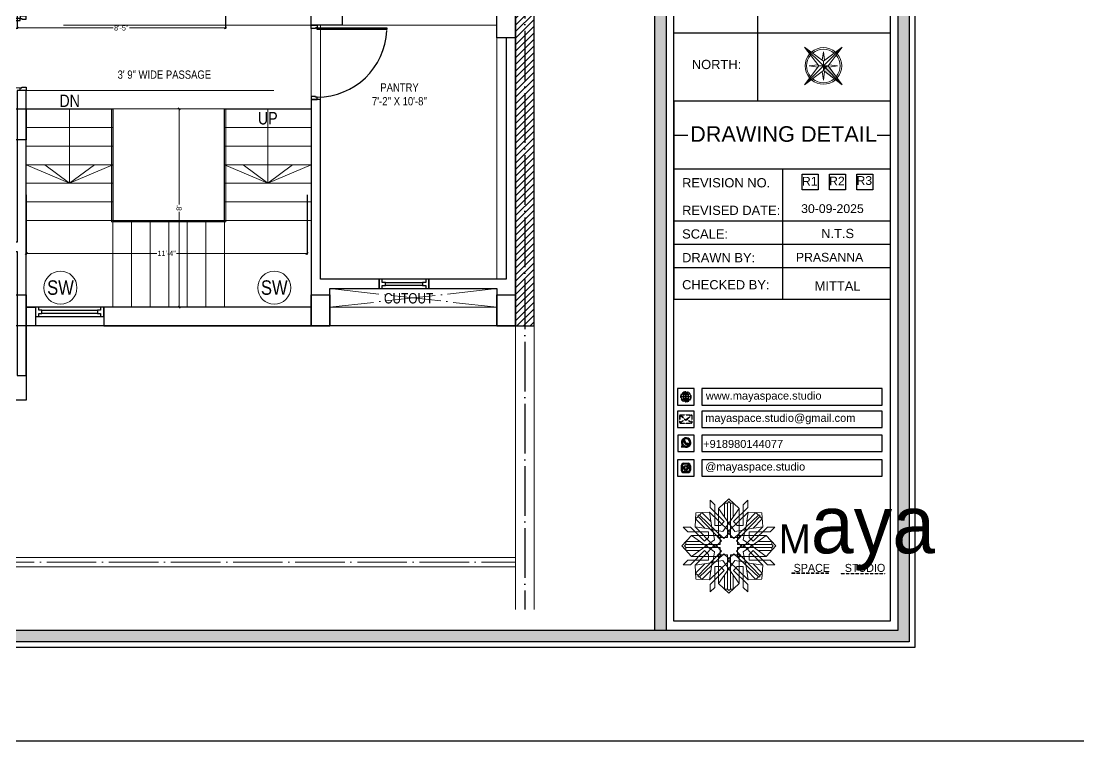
# Model space of a CAD drawing. Header units: millimetres. Extents: x 56222 to 3066687, y -650199 to -121287.
# Drawn here: x 141355 to 141867, y -175910 to -175562 of the extents above; entities that cross this region are included whole.
import ezdxf
from ezdxf.enums import TextEntityAlignment as Align

# ---------------------------------------------------------------- set-up
doc = ezdxf.new("R2010")
doc.units = ezdxf.units.MM
doc.header["$MEASUREMENT"] = 0
doc.header["$PDMODE"] = 35
for name, pattern in [('ACAD_ISO02W100', [15, 12, -3]), ('ACAD_ISO04W100', [30, 24, -3, 0, -3]), ('DASHEDX2', [1.5, 1, -0.5])]:
    doc.linetypes.add(name, pattern=pattern)
doc.layers.get('Defpoints').update_dxf_attribs({"color": 220})
doc.layers.add('AR DOOR', color=40, linetype='Continuous')
doc.layers.add('AR ELE-5', color=134, linetype='Continuous')
for name, color, linetype, lineweight in [('COLUMN', 1, 'Continuous', 30), ('dim05', 1, 'Continuous', 13), ('Dimension', 10, 'DASHEDX2', 20), ('FIRST FLOOR', 7, 'Continuous', 9), ('FIRST FLOOR ( TEXT )', 7, 'Continuous', 9), ('FIRST FLOOR_( PLine )_', 251, 'Continuous', 30), ('FIRST FLOOR_( STAIR )', 251, 'Continuous', 9), ('GROUND FLOOR', 7, 'Continuous', 9), ('GROUND FLOOR  ( DIM )', 7, 'Continuous', 9), ('GROUND FLOOR  ( HATCH )', 251, 'Continuous', 9), ('Labelling', 1, 'Continuous', 25), ('NAME PLATE', 7, 'Continuous', 25), ('title block', 7, 'Continuous', 9), ('wall', 7, 'Continuous', 30), ('X_PLOT', 1, 'Continuous', 9), ('XX~SLAB ( BEAM )~ ( DIM )', 7, 'Continuous', 9)]:
    doc.layers.add(name, color=color, linetype=linetype, lineweight=lineweight)
doc.layers.add('XX~SLAB ( PLINE )', color=251, linetype='Continuous', plot=False)
doc.styles.add('Arial', font='arial.ttf')
doc.styles.add("Cn_BT_0'-0", font='swissc.ttf')
doc.styles.add('Cn_BT_7', font='swissc.ttf', dxfattribs={"height": 7})
doc.styles.add('KATHA', font='swissc.ttf')
doc.styles.get("Standard").update_dxf_attribs({"font": 'arial.ttf', "height": 6})
doc.dimstyles.new('ISO-25', dxfattribs={"dimtxt": 2.5, "dimasz": 1, "dimexe": 0.5, "dimexo": 1, "dimtad": 0, "dimdec": 1, "dimlunit": 4, "dimtxsty": 'Standard', "dimblk": 'OBLIQUE', "dimcen": 2.5, "dimclrd": 1, "dimclre": 1, "dimclrt": 5, "dimadec": 0, "dimazin": 0, "dimtfac": 1, "dimtdec": 1, "dimtmove": 0, "dimatfit": 3, "dimfxl": 1, "dimlwd": -1, "dimarcsym": 0})

# ---------------------------------------------------------------- blocks, each defined once
blk = doc.blocks.new('FSFSF')
at = {"color": 42, "lineweight": 5, "true_color": 0xe0ac11}
for p, q in [((28600.03, 143.51), (28600.03, 140.16)), ((28602.15, 141.41), (28600.03, 143.51)), ((28606.47, 133.76), (28600.03, 140.16)), ((28602.15, 141.41), (28602.15, 131.95)), ((28603.86, 139.69), (28608.58, 144.08)), ((28607.9, 142.22), (28606.58, 142.22)), ((28606.58, 142.22), (28606.58, 135.84)), ((28607.9, 142.22), (28608.58, 142.85)), ((28607.9, 142.22), (28607.9, 126.58)), ((28613.31, 139.69), (28608.58, 144.08)), ((28609.27, 142.22), (28608.59, 142.85)), ((28609.27, 142.22), (28609.27, 126.58)), ((28609.27, 142.22), (28610.59, 142.22)), ((28610.59, 142.22), (28610.59, 135.84)), ((28610.7, 133.76), (28617.14, 140.16)), ((28615.02, 141.41), (28617.14, 143.51)), ((28615.02, 141.41), (28615.02, 131.95)), ((28617.14, 143.51), (28617.14, 140.16)), ((28593.19, 131.45), (28593.54, 137.71)), ((28593.39, 135), (28594.56, 136.12)), ((28593.39, 135), (28597.6, 130.78)), ((28599.8, 138.06), (28593.54, 137.71)), ((28595.12, 136.69), (28594.53, 136.69)), ((28594.56, 136.12), (28594.56, 136.71)), ((28605.17, 124.98), (28594.56, 136.12)), ((28596.24, 137.86), (28595.12, 136.69)), ((28606.27, 126.08), (28595.12, 136.69)), ((28596.24, 137.86), (28600.47, 133.65)), ((28601.03, 130), (28599.8, 138.06)), ((28599.8, 138.05), (28608.58, 129.56)), ((28603.86, 126.58), (28603.86, 139.69)), ((28603.86, 139.69), (28608.58, 133.02)), ((28613.31, 139.69), (28608.59, 133.02)), ((28617.37, 138.05), (28608.59, 129.56)), ((28610.9, 126.08), (28622.05, 136.69)), ((28612.02, 124.98), (28622.62, 136.12)), ((28613.31, 126.58), (28613.31, 139.69)), ((28616.14, 130), (28617.37, 138.06)), ((28620.93, 137.86), (28616.7, 133.65)), ((28617.37, 138.06), (28623.63, 137.71)), ((28623.8, 135), (28619.59, 130.78)), ((28620.93, 137.86), (28622.05, 136.69)), ((28622.05, 136.69), (28622.64, 136.69)), ((28622.62, 136.12), (28622.62, 136.71)), ((28623.8, 135), (28622.62, 136.12)), ((28624, 131.45), (28623.65, 137.71)), ((28587.73, 131.22), (28591.08, 131.22)), ((28589.84, 129.1), (28587.73, 131.22)), ((28597.49, 124.78), (28591.08, 131.22)), ((28593.19, 131.45), (28601.69, 122.67)), ((28601.25, 130.22), (28593.19, 131.45)), ((28602.07, 125.39), (28601.25, 130.22)), ((28604.75, 131.95), (28602.15, 131.95)), ((28606.47, 133.76), (28604.75, 131.95)), ((28605.86, 129.18), (28608.58, 133.02)), ((28611.31, 129.18), (28608.59, 133.02)), ((28610.7, 133.76), (28612.42, 131.95)), ((28612.42, 131.95), (28615.02, 131.95)), ((28615.12, 125.39), (28615.94, 130.22)), ((28623.99, 131.45), (28615.5, 122.67)), ((28615.94, 130.22), (28624, 131.45)), ((28619.7, 124.78), (28626.1, 131.22)), ((28629.45, 131.22), (28626.1, 131.22)), ((28627.34, 129.1), (28629.45, 131.22)), ((28591.56, 127.39), (28587.17, 122.66)), ((28589.84, 129.1), (28599.29, 129.1)), ((28604.66, 127.39), (28591.56, 127.39)), ((28591.56, 127.39), (28598.23, 122.67)), ((28597.49, 124.78), (28599.29, 126.5)), ((28602.07, 125.39), (28598.23, 122.67)), ((28599.29, 126.5), (28599.29, 129.1)), ((28605.86, 129.18), (28601.03, 130)), ((28603.68, 126.54), (28603.68, 127.39)), ((28604.66, 126.54), (28603.68, 126.54)), ((28604.71, 127.57), (28603.86, 127.57)), ((28607.9, 126.58), (28603.86, 126.58)), ((28604.66, 123.35), (28604.66, 127.39)), ((28604.7, 126.58), (28604.71, 127.57)), ((28606.27, 126.08), (28608.58, 128.27)), ((28607.9, 128.92), (28608.58, 129.56)), ((28607.9, 128.92), (28608.58, 128.27)), ((28609.27, 128.92), (28608.59, 129.56)), ((28609.27, 128.92), (28608.59, 128.27)), ((28610.9, 126.08), (28608.59, 128.27)), ((28609.27, 126.58), (28613.31, 126.58)), ((28611.31, 129.18), (28616.14, 130)), ((28612.46, 126.58), (28612.46, 127.57)), ((28612.46, 127.57), (28613.31, 127.57)), ((28612.52, 123.35), (28612.52, 127.39)), ((28612.52, 127.39), (28625.63, 127.39)), ((28612.52, 126.54), (28613.51, 126.54)), ((28613.51, 126.54), (28613.51, 127.39)), ((28615.12, 125.39), (28618.96, 122.67)), ((28627.34, 129.1), (28617.89, 129.1)), ((28617.89, 126.5), (28617.89, 129.1)), ((28619.7, 124.78), (28617.89, 126.5)), ((28625.63, 127.39), (28618.96, 122.67)), ((28625.63, 127.39), (28630.02, 122.66)), ((28591.56, 117.94), (28587.17, 122.66)), ((28589.03, 123.35), (28588.4, 122.67)), ((28589.03, 121.98), (28588.4, 122.65)), ((28589.03, 123.35), (28589.03, 124.67)), ((28589.03, 124.67), (28595.4, 124.67)), ((28589.03, 123.35), (28604.66, 123.35)), ((28589.03, 121.98), (28604.66, 121.98)), ((28589.03, 121.98), (28589.03, 120.66)), ((28589.03, 120.66), (28595.4, 120.66)), ((28597.49, 120.54), (28591.08, 114.11)), ((28591.56, 117.94), (28598.23, 122.65)), ((28593.19, 113.88), (28601.69, 122.65)), ((28597.49, 120.54), (28599.29, 118.83)), ((28602.07, 119.94), (28598.23, 122.65)), ((28602.33, 123.35), (28601.69, 122.67)), ((28602.33, 121.98), (28601.69, 122.65)), ((28602.33, 123.35), (28602.97, 122.67)), ((28602.33, 121.98), (28602.97, 122.65)), ((28605.17, 124.98), (28602.97, 122.67)), ((28605.17, 120.35), (28602.97, 122.65)), ((28604.66, 121.98), (28604.66, 117.94)), ((28612.02, 124.98), (28614.21, 122.67)), ((28612.02, 120.35), (28614.21, 122.65)), ((28628.16, 123.35), (28612.52, 123.35)), ((28612.52, 121.98), (28612.52, 117.94)), ((28628.16, 121.98), (28612.52, 121.98)), ((28614.85, 123.35), (28614.21, 122.67)), ((28614.85, 121.98), (28614.21, 122.65)), ((28614.85, 123.35), (28615.5, 122.67)), ((28614.85, 121.98), (28615.5, 122.65)), ((28615.12, 119.94), (28618.96, 122.65)), ((28623.99, 113.88), (28615.5, 122.65)), ((28619.7, 120.54), (28617.89, 118.83)), ((28625.63, 117.94), (28618.96, 122.65)), ((28619.7, 120.54), (28626.1, 114.11)), ((28628.16, 124.67), (28621.78, 124.67)), ((28628.16, 120.66), (28621.78, 120.66)), ((28625.63, 117.94), (28630.02, 122.66)), ((28628.16, 123.35), (28628.16, 124.67)), ((28628.16, 123.35), (28628.78, 122.67)), ((28628.16, 121.98), (28628.78, 122.65)), ((28628.16, 121.98), (28628.16, 120.66)), ((28589.84, 116.23), (28587.73, 114.11)), ((28589.84, 116.23), (28599.29, 116.23)), ((28604.66, 117.94), (28591.56, 117.94)), ((28605.17, 120.35), (28594.56, 109.2)), ((28606.27, 119.15), (28595.12, 108.54)), ((28599.29, 118.83), (28599.29, 116.23)), ((28599.8, 107.17), (28608.58, 115.67)), ((28605.86, 116.05), (28601.03, 115.23)), ((28602.07, 119.94), (28601.25, 115.1)), ((28604.66, 118.78), (28603.68, 118.78)), ((28603.68, 118.78), (28603.68, 117.94)), ((28607.9, 118.65), (28603.86, 118.65)), ((28603.86, 118.65), (28603.86, 105.54)), ((28604.71, 117.66), (28603.86, 117.66)), ((28604.7, 118.65), (28604.71, 117.66)), ((28605.86, 116.05), (28608.58, 112.21)), ((28606.27, 119.15), (28608.58, 116.96)), ((28607.9, 103.01), (28607.9, 118.65)), ((28607.9, 116.31), (28608.58, 116.96)), ((28607.9, 116.31), (28608.58, 115.67)), ((28610.9, 119.15), (28608.59, 116.96)), ((28609.27, 116.31), (28608.59, 116.96)), ((28609.27, 116.31), (28608.59, 115.67)), ((28611.31, 116.05), (28608.59, 112.21)), ((28617.37, 107.17), (28608.59, 115.67)), ((28609.27, 118.65), (28613.31, 118.65)), ((28609.27, 103.01), (28609.27, 118.65)), ((28610.9, 119.15), (28622.05, 108.54)), ((28611.31, 116.05), (28616.14, 115.23)), ((28612.02, 120.35), (28622.62, 109.2)), ((28612.46, 118.65), (28612.46, 117.66)), ((28612.46, 117.66), (28613.31, 117.66)), ((28612.52, 118.78), (28613.51, 118.78)), ((28612.52, 117.94), (28625.63, 117.94)), ((28613.31, 118.65), (28613.31, 105.54)), ((28613.51, 118.78), (28613.51, 117.94)), ((28615.12, 119.94), (28615.94, 115.1)), ((28617.89, 118.83), (28617.89, 116.23)), ((28627.34, 116.23), (28617.89, 116.23)), ((28627.34, 116.23), (28629.45, 114.11)), ((28587.73, 114.11), (28591.08, 114.11)), ((28601.25, 115.1), (28593.19, 113.87)), ((28593.19, 113.87), (28593.54, 107.62)), ((28593.39, 110.32), (28597.6, 114.55)), ((28596.24, 107.37), (28600.47, 111.58)), ((28601.03, 115.23), (28599.8, 107.17)), ((28606.47, 111.47), (28600.03, 105.07)), ((28602.15, 103.82), (28602.15, 113.27)), ((28604.75, 113.27), (28602.15, 113.27)), ((28603.86, 105.54), (28608.58, 112.21)), ((28606.47, 111.47), (28604.75, 113.27)), ((28613.31, 105.54), (28608.59, 112.21)), ((28610.7, 111.47), (28612.42, 113.27)), ((28610.7, 111.47), (28617.14, 105.07)), ((28612.42, 113.27), (28615.02, 113.27)), ((28615.02, 103.82), (28615.02, 113.27)), ((28615.94, 115.1), (28624, 113.87)), ((28616.14, 115.23), (28617.37, 107.17)), ((28620.93, 107.37), (28616.7, 111.58)), ((28623.8, 110.32), (28619.59, 114.55)), ((28624, 113.87), (28623.65, 107.62)), ((28629.45, 114.11), (28626.1, 114.11)), ((28593.39, 110.32), (28594.56, 109.2)), ((28599.8, 107.17), (28593.54, 107.52)), ((28595.12, 108.54), (28594.53, 108.54)), ((28594.56, 109.2), (28594.56, 108.61)), ((28596.24, 107.37), (28595.12, 108.54)), ((28606.58, 103.01), (28606.58, 109.38)), ((28610.59, 103.01), (28610.59, 109.38)), ((28617.37, 107.17), (28623.63, 107.52)), ((28620.93, 107.37), (28622.05, 108.54)), ((28622.05, 108.54), (28622.64, 108.54)), ((28623.8, 110.32), (28622.62, 109.2)), ((28622.62, 109.2), (28622.62, 108.61)), ((28600.03, 101.71), (28600.03, 105.07)), ((28602.15, 103.82), (28600.03, 101.71)), ((28603.86, 105.54), (28608.58, 101.15)), ((28607.9, 103.01), (28606.58, 103.01)), ((28607.9, 103.01), (28608.58, 102.38)), ((28613.31, 105.54), (28608.58, 101.15)), ((28609.27, 103.01), (28608.59, 102.38)), ((28609.27, 103.01), (28610.59, 103.01)), ((28615.02, 103.82), (28617.14, 101.71)), ((28617.14, 101.71), (28617.14, 105.07))]:
    blk.add_line(p, q, dxfattribs=at)
blk = doc.blocks.new('hgwg')
at = {"layer": 'Dimension', "true_color": 0xd39e00}
h = blk.add_hatch(color=42, dxfattribs=at)
h.dxf.hatch_style = 1
h.paths.add_polyline_path([(27505.71, 45.05), (27494.27, 45.05), (27494.27, 44.9), (27505.71, 44.9)])
h = blk.add_hatch(color=42, dxfattribs=at)
h.dxf.hatch_style = 1
h.paths.add_polyline_path([(27523.3, 44.9), (27509.68, 44.9), (27509.68, 44.75), (27523.3, 44.75)])
at = {"layer": 'Dimension', "color": 42, "true_color": 0xd39e00}
for p, q in [((27494.27, 45.05), (27505.71, 45.05)), ((27494.27, 44.9), (27494.27, 45.05)), ((27494.27, 44.9), (27505.71, 44.9)), ((27505.71, 45.05), (27505.71, 44.9)), ((27509.68, 44.9), (27523.3, 44.9)), ((27509.68, 44.9), (27509.68, 44.75)), ((27509.68, 44.75), (27523.3, 44.75)), ((27523.3, 44.75), (27523.3, 44.9))]:
    blk.add_line(p, q, dxfattribs=at)
at = {"layer": 'Dimension', "color": 42, "true_color": 0xd39e00, "attachment_point": 1}
for s, width, insert, char_height in [('{\\fCinzel|b0|i0|c0|p2;\\H1.5x;M\\fAmsterdam One|b0|i0|c0|p2;\\H2x;aya}', 85.3277, (27490.17, 69.17), 6), ('{\\fCinzel|b0|i0|c0|p0;SPACE     STUDIO}', 66.129, (27494.83, 47.86), 2.5)]:
    blk.add_mtext_dynamic_manual_height_columns(s, width=width, gutter_width=30, heights=[0], dxfattribs=dict(at, insert=insert, char_height=char_height))
blk = doc.blocks.new('QEGW4TG')
at = {"layer": 'Dimension', "true_color": 0x000000}
h = blk.add_hatch(color=18, dxfattribs=at)
h.dxf.hatch_style = 1
h.paths.add_polyline_path([(2.69, 1.93, 0.170513), (2.95, 1.97, 0.190337), (3.11, 2.18, 0.316231), (3.07, 2.28), (2.79, 2.37, 0.273721), (2.69, 2.34, 0.040749), (2.63, 2.27, -0.441282), (2.53, 2.25, -0.11828), (2.06, 2.64, -0.441282), (2.07, 2.74, 0.040749), (2.13, 2.81, 0.290083), (2.14, 2.92), (2.01, 3.18, 0.316231), (1.91, 3.2, 0.190337), (1.73, 3, 0.170513), (1.72, 2.74, 0.252784)], flags=0)
h.paths.add_polyline_path([(1.19, 1.98), (1.03, 1.3, 0.550912), (1.11, 1.23), (1.75, 1.39, 6.344125)])
h.paths.add_polyline_path([(1.81, 1.7), (1.4, 1.6), (1.5, 2.03, -9.071339)], flags=16)
h.paths.add_polyline_path([(3.11, 2.16, -0.17811), (2.95, 1.97, -0.170513), (2.69, 1.93, -0.252784), (1.72, 2.74, -0.170513), (1.73, 3, -0.17811), (1.89, 3.19, -0.370089), (2.01, 3.18), (2.14, 2.92, -0.307185), (2.13, 2.8, -0.041087), (2.06, 2.73, 0.321676), (2.05, 2.65, 0.126524), (2.55, 2.24, 0.312216), (2.62, 2.26, -0.041087), (2.68, 2.34, -0.290673), (2.79, 2.37), (3.07, 2.28, -0.370089)], flags=0)
h = blk.add_hatch(color=18, dxfattribs=at)
h.dxf.hatch_style = 1
h.paths.add_polyline_path([(2.79, 2.37, 0.273721), (2.69, 2.34, 0.040749), (2.63, 2.27, -0.441282), (2.53, 2.25, -0.11828), (2.06, 2.64, -0.441282), (2.07, 2.74, 0.040749), (2.13, 2.81, 0.290083), (2.14, 2.92), (2.01, 3.18, 0.316231), (1.91, 3.2, 0.190337), (1.73, 3, 0.170513), (1.72, 2.74, 0.252784), (2.69, 1.93, 0.170513), (2.95, 1.97, 0.190337), (3.11, 2.18, 0.316231), (3.07, 2.28)])
for p, q in [((2.01, 3.18), (2.14, 2.92)), ((1.19, 1.98), (1.03, 1.3)), ((1.1, 1.23), (1.75, 1.39)), ((1.5, 2.03), (1.4, 1.6)), ((1.4, 1.6), (1.81, 1.7)), ((3.07, 2.28), (2.8, 2.36))]:
    blk.add_line(p, q)
blk.add_lwpolyline([(0, 0), (4.68, 0), (4.68, 4.68), (0, 4.68)], close=True)
for centre, radius, start, end in [((2.39, 2.56), 1.34, 241.4727, 205.6422), ((2.39, 2.56), 1.04, 235.9962, 210.8333), ((2.09, 2.87), 0.39, 159.7007, 198.4072), ((2.07, 2.87), 0.364, 118.9685, 159.3648), ((1.94, 3.12), 0.0896, 41.8985, 123.1344), ((1.09, 1.29), 0.0598, 164.8483, 282.1458), ((2.96, 3.23), 1.33, 201.4218, 258.1669), ((2.11, 2.68), 0.066, 135.9932, 224.8892), ((1.67, 3.16), 0.586, 312.4617, 321.8728), ((3.12, 3.42), 1.31, 216.5455, 243.5279), ((2.05, 2.87), 0.104, 320.3924, 28.6971), ((2.57, 2.3), 0.066, 234.2482, 323.1441), ((3.11, 1.94), 0.586, 137.2645, 146.6756), ((2.76, 2.27), 0.104, 70.4402, 138.745), ((2.75, 2.31), 0.39, 260.7301, 299.4366), ((2.76, 2.29), 0.364, 299.7725, 340.1688), ((3.03, 2.2), 0.0896, 336.0029, 57.2388)]:
    blk.add_arc(centre, radius, start, end)
blk = doc.blocks.new('ASGERG')
at = {"layer": 'Dimension', "true_color": 0x000000}
h = blk.add_hatch(color=18, dxfattribs=at)
h.dxf.hatch_style = 1
h.paths.add_polyline_path([(0.99, 1.7, 0.353872), (1.69, 1.03), (2.96, 1.03, 0.353872), (3.66, 1.7), (3.66, 2.99, 0.353872), (2.96, 3.67), (1.69, 3.67, 0.353872), (0.99, 2.99)])
h.paths.add_polyline_path([(1.27, 2.97, -0.353872), (1.72, 3.4), (2.94, 3.4, -0.353872), (3.38, 2.97), (3.38, 1.72, -0.353872), (2.94, 1.3), (1.72, 1.3, -0.353872), (1.27, 1.72)], flags=16)
h.paths.add_polyline_path([(3.02, 2.35, -1), (1.64, 2.35, -1)], flags=0)
h.paths.add_polyline_path([(2.74, 2.35, -1), (1.92, 2.35, -1)], flags=0)
h.paths.add_polyline_path([(2.86, 3.02, -1), (3.19, 3.02, -1)], flags=0)
h.paths.add_polyline_path([(1.64, 2.35, 1), (3.02, 2.35, 1)], flags=0)
h = blk.add_hatch(color=18, dxfattribs=at)
h.dxf.hatch_style = 1
h.paths.add_polyline_path([(1.64, 2.35, 1), (3.02, 2.35, 1)])
h.paths.add_polyline_path([(2.74, 2.35, -1), (1.92, 2.35, -1)], flags=16)
h = blk.add_hatch(color=18, dxfattribs=at)
h.dxf.hatch_style = 1
h.paths.add_polyline_path([(3.19, 3.02, 1), (2.86, 3.02, 1)])
for p, q in [((1.69, 3.67), (2.96, 3.67)), ((2.94, 3.4), (1.72, 3.4)), ((0.99, 2.99), (0.99, 1.7)), ((1.27, 2.97), (1.27, 1.72)), ((1.69, 1.03), (2.96, 1.03)), ((2.94, 1.3), (1.72, 1.3)), ((3.38, 2.97), (3.38, 1.72)), ((3.66, 2.99), (3.66, 1.7))]:
    blk.add_line(p, q)
blk.add_lwpolyline([(0, 0), (4.68, 0), (4.68, 4.68), (0, 4.68)], close=True)
for centre, radius in [((2.33, 2.35), 0.694), ((3.02, 3.02), 0.168), ((2.33, 2.35), 0.414)]:
    blk.add_circle(centre, radius)
for centre, radius, start, end in [((1.76, 2.89), 0.778, 94.8631, 172.8127), ((1.76, 2.91), 0.491, 94.8631, 172.8127), ((2.9, 2.91), 0.491, 7.1873, 85.1369), ((2.89, 2.89), 0.778, 7.1873, 85.1369), ((1.76, 1.8), 0.778, 187.1873, 265.1369), ((1.76, 1.78), 0.491, 187.1873, 265.1369), ((2.9, 1.78), 0.491, 274.8631, 352.8127), ((2.89, 1.8), 0.778, 274.8631, 352.8127)]:
    blk.add_arc(centre, radius, start, end)
blk = doc.blocks.new('ETYETE')
at = {"layer": 'Dimension', "true_color": 0x000000}
h = blk.add_hatch(color=18, dxfattribs=at)
h.dxf.hatch_style = 1
h.paths.add_polyline_path([(3.76, 1.14, 0.414214), (4.12, 1.5), (4.12, 3.29, 0.414214), (3.76, 3.65), (0.92, 3.65, 0.414214), (0.56, 3.29), (0.56, 1.5, 0.414214), (0.92, 1.14)])
h.paths.add_polyline_path([(2.61, 2.22), (3.92, 1.34, -0.198912), (3.76, 1.28), (0.92, 1.28, -0.198912), (0.76, 1.34), (2.08, 2.22), (2.34, 1.98)], flags=16)
h.paths.add_polyline_path([(2.34, 2.16), (0.89, 3.51, -0.028783), (0.92, 3.52), (3.76, 3.52, -0.028783), (3.79, 3.51)], flags=16)
h.paths.add_polyline_path([(2.71, 2.32), (3.92, 3.45, -0.202482), (3.99, 3.29), (3.99, 1.5, -0.043076), (3.98, 1.46)], flags=16)
h.paths.add_polyline_path([(1.98, 2.32), (0.7, 1.46, -0.043076), (0.7, 1.5), (0.7, 3.29, -0.202482), (0.76, 3.45)], flags=16)
blk.add_lwpolyline([(0, 0), (4.68, 0), (4.68, 4.68), (0, 4.68)], close=True)
at = {"layer": 'Dimension', "color": 18, "true_color": 0x000000}
for p, q in [((0.56, 3.29), (0.56, 1.5)), ((0.7, 3.29), (0.7, 1.5)), ((0.76, 3.45), (1.98, 2.32)), ((0.89, 3.51), (2.34, 2.16)), ((0.92, 3.65), (3.76, 3.65)), ((0.92, 3.52), (3.76, 3.52)), ((2.34, 2.16), (3.79, 3.51)), ((2.71, 2.32), (3.92, 3.45)), ((3.99, 3.29), (3.99, 1.5)), ((4.12, 3.29), (4.12, 1.5)), ((0.7, 1.46), (1.98, 2.32)), ((0.76, 1.34), (2.08, 2.22)), ((0.92, 1.28), (3.76, 1.28)), ((0.92, 1.14), (3.76, 1.14)), ((2.08, 2.22), (2.34, 1.98)), ((2.34, 1.98), (2.61, 2.22)), ((3.92, 1.34), (2.61, 2.22)), ((3.98, 1.46), (2.71, 2.32))]:
    blk.add_line(p, q, dxfattribs=at)
for centre, radius, start, end in [((0.92, 3.29), 0.358, 90, 180), ((0.92, 3.29), 0.224, 134.2136, 180), ((0.92, 3.29), 0.224, 90, 96.5948), ((3.76, 3.29), 0.358, 0, 90), ((3.76, 3.29), 0.224, 83.4052, 90), ((3.76, 3.29), 0.224, 0, 45.7864), ((0.92, 1.5), 0.358, 180, 270), ((0.92, 1.5), 0.224, 180, 189.8662), ((0.92, 1.5), 0.224, 225, 270), ((3.76, 1.5), 0.358, 270, 0), ((3.76, 1.5), 0.224, 270, 315), ((3.76, 1.5), 0.224, 350.1338, 0)]:
    blk.add_arc(centre, radius, start, end, dxfattribs=at)
blk = doc.blocks.new('DTGWEGEARG')
at = {"layer": 'Dimension', "true_color": 0x000000}
h = blk.add_hatch(color=18, dxfattribs=at)
h.dxf.hatch_style = 1
h.paths.add_polyline_path([(3.83, 2.34, 1), (0.85, 2.34, 1)])
h.paths.add_polyline_path([(2.51, 1.01, 0.105795), (2.96, 1.58, -0.055205), (3.3, 1.41, -0.169822)], flags=16)
h.paths.add_polyline_path([(2.41, 1.12), (2.41, 1.69, -0.058279), (2.81, 1.63, -0.103353)], flags=16)
h.paths.add_polyline_path([(2.26, 1.13, -0.101741), (1.87, 1.63, -0.057171), (2.26, 1.69)], flags=16)
h.paths.add_polyline_path([(2.17, 1.01, -0.169822), (1.38, 1.41, -0.055205), (1.72, 1.58, 0.105795)], flags=16)
h.paths.add_polyline_path([(3.02, 1.72, 0.081336), (3.13, 2.27), (3.68, 2.27, -0.152069), (3.4, 1.52, 0.05687)], flags=16)
h.paths.add_polyline_path([(2.87, 1.77, 0.061945), (2.41, 1.84), (2.41, 2.27), (2.98, 2.27, -0.081344)], flags=16)
h.paths.add_polyline_path([(2.26, 1.84, 0.060923), (1.8, 1.77, -0.081344), (1.7, 2.27), (2.26, 2.27)], flags=16)
h.paths.add_polyline_path([(1.66, 1.72, 0.05687), (1.28, 1.52, -0.152069), (1, 2.27), (1.55, 2.27, 0.081336)], flags=16)
h.paths.add_polyline_path([(2.41, 2.42), (2.41, 2.83, 0.061945), (2.87, 2.91, -0.080009), (2.98, 2.42)], flags=16)
h.paths.add_polyline_path([(3.13, 2.42, 0.080116), (3.02, 2.96, 0.05687), (3.4, 3.16, 0.028258), (3.3, 3.27, -0.055205), (2.96, 3.1, 0.105795), (2.51, 3.67, -0.36029), (3.68, 2.42)], flags=16)
h.paths.add_polyline_path([(2.26, 2.42), (1.7, 2.42, -0.080009), (1.8, 2.91, 0.060923), (2.26, 2.84)], flags=16)
h.paths.add_polyline_path([(1.55, 2.42), (1, 2.42, -0.150466), (1.28, 3.16, 0.05687), (1.66, 2.96, 0.080116)], flags=16)
h.paths.add_polyline_path([(2.41, 2.98), (2.41, 3.56, -0.103353), (2.81, 3.05, -0.058279)], flags=16)
h.paths.add_polyline_path([(2.26, 2.99, -0.057171), (1.87, 3.05, -0.101741), (2.26, 3.55)], flags=16)
h.paths.add_polyline_path([(1.72, 3.1, -0.055205), (1.38, 3.27, -0.169822), (2.17, 3.67, 0.105795)], flags=16)
blk.add_lwpolyline([(0, 0), (4.68, 0), (4.68, 4.68), (0, 4.68)], close=True)
at = {"layer": 'Dimension', "color": 18, "true_color": 0x000000}
for p, q in [((2.26, 3.55), (2.26, 2.99)), ((2.41, 3.56), (2.41, 2.98)), ((1, 2.42), (1.55, 2.42)), ((1, 2.27), (1.55, 2.27)), ((1.7, 2.42), (2.26, 2.42)), ((1.7, 2.27), (2.26, 2.27)), ((2.26, 2.84), (2.26, 2.42)), ((2.26, 2.27), (2.26, 1.84)), ((2.26, 1.69), (2.26, 1.13)), ((2.41, 2.83), (2.41, 2.42)), ((2.41, 2.42), (2.98, 2.42)), ((2.41, 2.27), (2.98, 2.27)), ((2.41, 2.27), (2.41, 1.84)), ((2.41, 1.69), (2.41, 1.12)), ((3.13, 2.42), (3.68, 2.42)), ((3.13, 2.27), (3.68, 2.27))]:
    blk.add_line(p, q, dxfattribs=at)
blk.add_circle((2.34, 2.34), 1.49, dxfattribs=at)
for centre, radius, start, end in [((2.34, 2.34), 1.34, 142.3819, 176.6093), ((2.34, 4.74), 1.9, 236.1399, 249.1595), ((2.34, 2.34), 1.34, 97.3549, 135.9073), ((2.34, 4.74), 1.75, 236.7417, 249.3811), ((3.28, 2.34), 1.73, 129.9301, 154.0867), ((3.28, 2.34), 1.58, 130.1073, 153.3446), ((2.34, 4.74), 1.75, 254.3336, 267.422), ((1.4, 2.34), 1.58, 26.6554, 50.2584), ((2.34, 4.74), 1.75, 272.3248, 285.6664), ((2.34, 2.34), 1.34, 3.3907, 82.6451), ((1.4, 2.34), 1.73, 25.9133, 50.0699), ((2.34, 4.74), 1.75, 290.6189, 303.2583), ((2.34, 4.74), 1.9, 290.8405, 303.8601), ((2.34, 2.34), 1.34, 183.0315, 217.6181), ((2.34, -0.06), 1.9, 110.8405, 123.8601), ((2.34, -0.06), 1.75, 110.6189, 123.2583), ((2.34, 2.34), 1.34, 224.0927, 262.6451), ((3.28, 2.34), 1.73, 159.0567, 177.3789), ((3.28, 2.34), 1.73, 182.3435, 200.9433), ((3.28, 2.34), 1.58, 158.8325, 177.1302), ((3.28, 2.34), 1.58, 182.5658, 201.1675), ((3.28, 2.34), 1.73, 205.9133, 230.0699), ((2.34, 4.74), 1.9, 253.6799, 267.6253), ((2.34, -0.06), 1.9, 92.3747, 106.3201), ((2.34, -0.06), 1.75, 92.578, 105.6664), ((3.28, 2.34), 1.58, 206.6554, 229.8927), ((2.34, 4.74), 1.9, 272.1415, 286.3201), ((2.34, -0.06), 1.9, 73.6799, 87.8585), ((2.34, -0.06), 1.75, 74.3336, 87.6752), ((1.4, 2.34), 1.58, 309.7416, 333.3446), ((1.4, 2.34), 1.73, 309.9301, 334.0867), ((2.34, 2.34), 1.34, 277.3549, 315.9073), ((1.4, 2.34), 1.58, 2.8698, 21.1675), ((1.4, 2.34), 1.58, 338.8325, 357.4342), ((2.34, -0.06), 1.75, 56.7417, 69.3811), ((1.4, 2.34), 1.73, 2.6211, 20.9433), ((1.4, 2.34), 1.73, 339.0567, 357.6565), ((2.34, -0.06), 1.9, 56.1399, 69.1595), ((2.34, 2.34), 1.34, 322.3819, 356.9685)]:
    blk.add_arc(centre, radius, start, end, dxfattribs=at)
blk = doc.blocks.new('4t')
at = {"transparency": 33554607}
h = blk.add_hatch(color=1, dxfattribs=at)
h.dxf.hatch_style = 1
h.paths.add_polyline_path([(45531.33, -35822.29), (45529.23, -35821.83), (45528.09, -35837.01)])
h = blk.add_hatch(color=1, dxfattribs=at)
h.dxf.hatch_style = 1
h.paths.add_polyline_path([(45533.44, -35822.75), (45531.33, -35822.29), (45528.09, -35837.01)])
h = blk.add_hatch(color=1, dxfattribs=at)
h.dxf.hatch_style = 1
h.paths.add_polyline_path([(45531.8, -35820.19), (45529.23, -35821.83), (45531.33, -35822.29)])
h = blk.add_hatch(color=1, dxfattribs=at)
h.dxf.hatch_style = 1
h.paths.add_polyline_path([(45531.8, -35820.19), (45531.33, -35822.29), (45533.44, -35822.75)])
at = {"layer": 'title block', "color": 7, "lineweight": 9}
for p, q in [((45535.51, -35803.37), (45530.16, -35817.62)), ((45535.51, -35803.37), (45531.8, -35820.19)), ((45534.36, -35818.55), (45535.51, -35803.37)), ((45530.16, -35817.62), (45514.98, -35816.48)), ((45514.98, -35816.48), (45529.23, -35821.83)), ((45514.98, -35816.48), (45531.8, -35820.19)), ((45530.5, -35816.7), (45526.88, -35812.49)), ((45526.88, -35812.49), (45529.18, -35817.55)), ((45531.8, -35820.19), (45530.16, -35817.62)), ((45534.36, -35818.55), (45531.8, -35820.19)), ((45548.62, -35823.9), (45534.36, -35818.55)), ((45539.5, -35815.27), (45534.44, -35817.57)), ((45535.28, -35818.89), (45539.5, -35815.27)), ((45528.31, -35821.48), (45524.1, -35825.11)), ((45524.1, -35825.11), (45529.16, -35822.81)), ((45531.8, -35820.19), (45528.09, -35837.01)), ((45529.23, -35821.83), (45528.09, -35837.01)), ((45528.09, -35837.01), (45533.44, -35822.75)), ((45531.8, -35820.19), (45529.23, -35821.83)), ((45533.44, -35822.75), (45531.8, -35820.19)), ((45531.8, -35820.19), (45548.62, -35823.9)), ((45533.09, -35823.67), (45536.71, -35827.89)), ((45533.44, -35822.75), (45548.62, -35823.9)), ((45536.71, -35827.89), (45534.42, -35822.83))]:
    blk.add_line(p, q, dxfattribs=at)
for radius, start, end in [(11.79, 81.35997, 163.76651), (10.83, 82.42855, 162.69793), (10.83, 352.42855, 72.69793), (11.79, 351.35997, 73.76651), (11.79, 171.35997, 253.76651), (10.83, 172.42855, 252.69793), (11.79, 261.35997, 343.76651), (10.83, 262.42855, 342.69793)]:
    blk.add_arc((45531.8, -35820.19), radius, start, end, dxfattribs=at)
blk = doc.blocks.new('LAYOUT FILE')
at = {"layer": 'NAME PLATE', "true_color": 0xd39e00}
h = blk.add_hatch(color=42, dxfattribs=at)
h.paths.add_polyline_path([(3346889.83, -513806.18), (3346889.83, -514260.7), (3347535.56, -514260.7), (3347535.56, -513806.18)])
h.paths.add_polyline_path([(3346894.36, -513810.71), (3347531.03, -513810.71), (3347531.03, -514256.17), (3346894.36, -514256.17)], flags=16)
blk.add_hatch(color=42, dxfattribs=at).paths.add_polyline_path([(3347433.6, -514256.17), (3347438.13, -514256.17), (3347438.13, -513806.18), (3347433.6, -513806.18)])
at = {"layer": 'NAME PLATE', "color": 42, "true_color": 0xd39e00}
for p, q in [((3347474.77, -513994.31), (3347474.77, -514044.12)), ((3347527.96, -514016.86), (3347441.2, -514016.86)), ((3347527.96, -514044.12), (3347441.2, -514044.12)), ((3347441.2, -514044.12), (3347441.2, -514123.43)), ((3347527.96, -514044.12), (3347527.96, -514123.43)), ((3347441.2, -514057.72), (3347446.81, -514057.72)), ((3347522.72, -514057.72), (3347527.96, -514057.72)), ((3347441.2, -514071.32), (3347527.96, -514071.32)), ((3347484.98, -514123.43), (3347484.98, -514071.32)), ((3347527.96, -514092.16), (3347441.2, -514092.16)), ((3347527.96, -514101.55), (3347441.2, -514101.55)), ((3347527.96, -514110.94), (3347441.2, -514110.94)), ((3347441.2, -514123.43), (3347527.96, -514123.43))]:
    blk.add_line(p, q, dxfattribs=at)
for points in [[(3346887.56, -513803.91), (3347537.83, -513803.91), (3347537.83, -514262.96), (3346887.56, -514262.96)], [(3346889.83, -513806.18), (3347535.56, -513806.18), (3347535.56, -514260.7), (3346889.83, -514260.7)], [(3347433.6, -514256.17), (3347433.6, -513806.18), (3347438.13, -513806.18), (3347438.13, -514256.17)], [(3346894.36, -513810.71), (3347531.03, -513810.71), (3347531.03, -514256.17), (3346894.36, -514256.17)], [(3347441.2, -514252.44), (3347441.2, -513814.44), (3347527.96, -513814.44), (3347527.96, -514252.44)], [(3347492.73, -514073.33), (3347499.12, -514073.33), (3347499.12, -514079.72), (3347492.73, -514079.72)], [(3347503.67, -514073.33), (3347510.06, -514073.33), (3347510.06, -514079.72), (3347503.67, -514079.72)], [(3347514.62, -514073.33), (3347521.01, -514073.33), (3347521.01, -514079.72), (3347514.62, -514079.72)]]:
    blk.add_lwpolyline(points, close=True, dxfattribs=at)
at = {"layer": 'NAME PLATE', "color": 0}
for points in [[(3347452.43, -514165.84), (3347524.78, -514165.84), (3347524.78, -514159.23), (3347452.43, -514159.23)], [(3347452.43, -514174.87), (3347524.78, -514174.87), (3347524.78, -514168.26), (3347452.43, -514168.26)], [(3347452.46, -514184.5), (3347524.78, -514184.5), (3347524.78, -514177.88), (3347452.46, -514177.88)], [(3347452.43, -514194.36), (3347524.78, -514194.36), (3347524.78, -514187.74), (3347452.43, -514187.74)]]:
    blk.add_lwpolyline(points, close=True, dxfattribs=at)
at = {"layer": 'NAME PLATE', "xscale": 0.6215000753186288, "yscale": 0.6215000753186288, "zscale": 0.6215000753186288, "rotation": 57.43675864906671}
blk.add_blockref('4t', (3313507.76, -525897.34), dxfattribs=at)
at = {"layer": 'NAME PLATE', "color": 0, "xscale": 1.413658832510879, "yscale": 1.413658832510879, "zscale": 1.413658832510879}
for name, p in [('DTGWEGEARG', (3347442.76, -514165.84)), ('ETYETE', (3347442.76, -514174.87)), ('QEGW4TG', (3347442.8, -514184.5)), ('ASGERG', (3347442.76, -514194.36))]:
    blk.add_blockref(name, p, dxfattribs=at)
at = {"layer": 'NAME PLATE', "color": 42, "true_color": 0xd39e00}
for name, p, xscale, yscale, zscale in [('FSFSF', (3322302.67, -514330.17), 0.8794785156214666, 0.8794785156214666, 0.8794785156214666), ('hgwg', (3312200.76, -514290.9), 1.283459272116341, 1.283459272116341, 1.283459272116341)]:
    blk.add_blockref(name, p, dxfattribs=dict(at, xscale=xscale, yscale=yscale, zscale=zscale))
at = {"layer": 'NAME PLATE', "style": 'Arial'}
for s, height, p in [('NORTH:', 3.699, (3347458.35, -514031.31)), ('DRAWING DETAIL', 6.2234, (3347485.18, -514060.42)), ('REVISION NO.', 3.6986, (3347462.21, -514078.69)), ('REVISED DATE: ', 3.6986, (3347464.94, -514089.72)), ('SCALE:', 3.699, (3347453.75, -514099.17)), ('DRAWN BY:', 3.699, (3347459.2, -514108.68)), ('CHECKED BY:', 3.6986, (3347462.07, -514119.53)), ('MITTAL', 3.699, (3347506.87, -514120.02))]:
    blk.add_text(s, height=height, dxfattribs=at).set_placement(p, align=Align.CENTER)
at = {"layer": 'NAME PLATE', "insert": (3347506.87, -514095.29, 0), "char_height": 3.699, "width": 7.2187, "attachment_point": 2, "style": 'Arial'}
blk.add_mtext('N.T.S', dxfattribs=at)
at = {"layer": 'NAME PLATE', "color": 0, "char_height": 3.1609, "attachment_point": 1}
for s, width, gutter_width, insert in [('www.mayaspace.studio', 49.6053, 41.49, (3347454.06, -514160.52, 0)), ('mayaspace.studio@gmail.com', 30.9472, 25.89, (3347453.81, -514169.44, 0)), ('+918980144077', 120.6798, 25.89, (3347452.99, -514179.84, 0)), ('@mayaspace.studio', 30.9472, 25.89, (3347453.81, -514188.92, 0))]:
    blk.add_mtext_dynamic_manual_height_columns(s, width=width, gutter_width=gutter_width, heights=[0], dxfattribs=dict(at, insert=insert))
blk = doc.blocks.new('*U255')
for points in [[(0, 0), (0, 1120), (-30, 1120), (-30, 0)], [(40, 0), (0, 0), (0, -30), (-10, -30), (-10, -100), (40, -100)], [(-1160, 0), (-1120, 0), (-1120, -30), (-1110, -30), (-1110, -100), (-1160, -100)]]:
    blk.add_lwpolyline(points, close=True)
at = {"layer": 'AR ELE-5', "linetype": 'ByBlock', "ltscale": 15}
blk.add_arc((2, -1), 1122, 92.373, 179.9653, dxfattribs=at)
blk = doc.blocks.new('*U256')
for points in [[(-1160, 0), (-1120, 0), (-1120, 30), (-1110, 30), (-1110, 100), (-1160, 100)], [(0, 0), (0, -1120), (-30, -1120), (-30, 0)], [(40, 0), (0, 0), (0, 30), (-10, 30), (-10, 100), (40, 100)]]:
    blk.add_lwpolyline(points, close=True)
at = {"layer": 'AR ELE-5', "linetype": 'ByBlock', "ltscale": 15}
blk.add_arc((2, 1), 1122, 180.0347, 267.627, dxfattribs=at)
blk = doc.blocks.new('_Oblique')
at = {"layer": 'wall', "color": 0, "lineweight": -2}
blk.add_line((-0.5, -0.5), (0.5, 0.5), dxfattribs=at)
blk = doc.blocks.new('*D653')
at = {"layer": 'Defpoints', "color": 0, "lineweight": 0, "transparency": 16777216}
for p in [(141430.57, -175604.08), (141431.29, -175604.08), (141430.57, -175700.08)]:
    blk.add_point(p, dxfattribs=at)
at = {"layer": 'dim05', "color": 1, "linetype": 'Continuous', "transparency": 16777216}
for p, q in [((141431.29, -175604.08), (141431.29, -175650.3)), ((141431.29, -175700.08), (141431.29, -175653.85))]:
    blk.add_line(p, q, dxfattribs=at)
at = {"layer": 'dim05', "color": 1, "linetype": 'Continuous', "lineweight": -2, "transparency": 16777216}
for p, q in [((141431.57, -175604.08), (141431.79, -175604.08)), ((141431.57, -175700.08), (141431.79, -175700.08))]:
    blk.add_line(p, q, dxfattribs=at)
at = {"layer": 'dim05', "color": 1, "transparency": 16777216}
for p, rotation in [((141431.29, -175604.08), 90), ((141431.29, -175700.08), 270)]:
    blk.add_blockref('_Oblique', p, dxfattribs=dict(at, rotation=rotation))
at = {"layer": 'dim05', "color": 5, "lineweight": 25, "transparency": 16777216, "insert": (141431.29, -175652.08), "char_height": 2.5, "attachment_point": 5, "rotation": 90, "style": 'Arial'}
blk.add_mtext("8'", dxfattribs=at)
blk = doc.blocks.new('*D654')
at = {"layer": 'Defpoints', "color": 0, "lineweight": 0, "transparency": 16777216}
for p in [(141357.25, -175644.7), (141493.25, -175644.7), (141493.25, -175674.01)]:
    blk.add_point(p, dxfattribs=at)
at = {"layer": 'dim05', "color": 1, "linetype": 'Continuous', "lineweight": -2, "transparency": 16777216}
for p, q in [((141357.25, -175645.7), (141357.25, -175674.51)), ((141493.25, -175645.7), (141493.25, -175674.51))]:
    blk.add_line(p, q, dxfattribs=at)
at = {"layer": 'dim05', "color": 1, "linetype": 'Continuous', "transparency": 16777216}
for p, q in [((141357.25, -175674.01), (141420.45, -175674.01)), ((141493.25, -175674.01), (141430.05, -175674.01))]:
    blk.add_line(p, q, dxfattribs=at)
at = {"layer": 'dim05', "color": 1, "transparency": 16777216, "rotation": 180}
blk.add_blockref('_Oblique', (141357.25, -175674.01), dxfattribs=at)
at = {"layer": 'dim05', "color": 1, "transparency": 16777216}
blk.add_blockref('_Oblique', (141493.25, -175674.01), dxfattribs=at)
at = {"layer": 'dim05', "color": 5, "lineweight": 25, "transparency": 16777216, "insert": (141425.25, -175674.01), "char_height": 2.5, "attachment_point": 5, "style": 'Arial'}
blk.add_mtext('11\'-4"', dxfattribs=at)
blk = doc.blocks.new('*D656')
at = {"layer": 'Defpoints', "color": 0, "lineweight": 0, "transparency": 16777216}
for p in [(141352.75, -175556.53), (141453.75, -175556.53), (141453.75, -175564.86)]:
    blk.add_point(p, dxfattribs=at)
at = {"layer": 'dim05', "color": 1, "linetype": 'Continuous', "lineweight": -2, "transparency": 16777216}
for p, q in [((141352.75, -175557.53), (141352.75, -175565.36)), ((141453.75, -175557.53), (141453.75, -175565.36))]:
    blk.add_line(p, q, dxfattribs=at)
at = {"layer": 'dim05', "color": 1, "linetype": 'Continuous', "transparency": 16777216}
for p, q in [((141352.75, -175564.86), (141399.3, -175564.86)), ((141453.75, -175564.86), (141407.2, -175564.86))]:
    blk.add_line(p, q, dxfattribs=at)
at = {"layer": 'dim05', "color": 1, "transparency": 16777216, "rotation": 180}
blk.add_blockref('_Oblique', (141352.75, -175564.86), dxfattribs=at)
at = {"layer": 'dim05', "color": 1, "transparency": 16777216}
blk.add_blockref('_Oblique', (141453.75, -175564.86), dxfattribs=at)
at = {"layer": 'dim05', "color": 5, "lineweight": 25, "transparency": 16777216, "insert": (141403.25, -175564.86), "char_height": 2.5, "attachment_point": 5, "style": 'Arial'}
blk.add_mtext('8\'-5"', dxfattribs=at)

msp = doc.modelspace()

# ---------------------------------------------------------------- hatches: boundary and pattern name
at = {"layer": 'GROUND FLOOR  ( HATCH )'}
h = msp.add_hatch(dxfattribs=at)
h.set_pattern_fill('ANSI31', color=6, scale=18, style=0)
h.set_pattern_definition([(45, (25062.5642, -13095.9009), (-1.590990258, 1.590990258), [])])
h.paths.add_polyline_path([(141603.2501, -175365.5752), (141594.2501, -175365.5752), (141594.2502, -175709.0752), (141603.2501, -175709.0752)])

# ---------------------------------------------------------------- linework, layer by layer
at = {"layer": 'COLUMN'}
for points in [[(141510.2501, -175554.5752), (141510.2501, -175563.5752), (141495.2501, -175563.5752), (141495.2501, -175554.5752)], [(141585.2501, -175554.5752), (141594.2501, -175554.5752), (141594.2501, -175569.5752), (141585.2501, -175569.5752)], [(141348.2501, -175604.0752), (141357.2501, -175604.0752), (141357.2501, -175619.0752), (141348.2501, -175619.0752)], [(141348.2501, -175694.0752), (141357.2501, -175694.0752), (141357.2501, -175709.0752), (141348.2501, -175709.0752)], [(141495.2501, -175694.0753), (141504.2501, -175694.0753), (141504.2501, -175709.0753), (141495.2501, -175709.0753)], [(141585.2501, -175694.0752), (141594.2501, -175694.0752), (141594.2501, -175709.0752), (141585.2501, -175709.0752)]]:
    msp.add_lwpolyline(points, close=True, dxfattribs=at)
at = {"layer": 'FIRST FLOOR'}
for p, q in [((141594.2501, -175398.5752), (141594.2501, -175709.0752)), ((141357.2501, -175733.0752), (141357.2501, -175595.0752)), ((141495.2501, -175599.5752), (141499.7501, -175599.5752)), ((141495.2501, -175601.0752), (141495.2501, -175709.0752)), ((141499.7501, -175601.0752), (141499.7501, -175686.5752)), ((141357.2501, -175619.0752), (141352.7501, -175619.0752)), ((141499.7501, -175686.5752), (141585.2501, -175686.5752)), ((141528.2451, -175691.0752), (141528.2451, -175686.5752)), ((141528.2451, -175691.0752), (141528.2451, -175686.5752)), ((141528.2451, -175691.0752), (141585.2501, -175691.0752)), ((141552.2451, -175686.5752), (141552.2451, -175691.0752)), ((141585.2501, -175691.0752), (141585.2501, -175709.0752)), ((141495.2501, -175700.0752), (141357.2501, -175700.0752)), ((141394.7501, -175700.0752), (141394.7501, -175709.0752)), ((141585.2501, -175700.0752), (141504.2501, -175700.0752)), ((141594.2501, -175709.0752), (141348.2501, -175709.0752))]:
    msp.add_line(p, q, dxfattribs=at)
at = {"layer": 'FIRST FLOOR_( PLine )_'}
for p, q in [((141594.2501, -175709.0752), (141594.2501, -175398.5752)), ((141589.7501, -175569.5752), (141589.7501, -175686.5752)), ((141589.7501, -175686.5752), (141552.2451, -175686.5752)), ((141552.2451, -175686.5752), (141552.2451, -175691.0752)), ((141552.2451, -175691.0752), (141585.2501, -175691.0752)), ((141585.2501, -175691.0752), (141585.2501, -175709.0752)), ((141585.2501, -175709.0752), (141594.2501, -175709.0752))]:
    msp.add_line(p, q, dxfattribs=at)
for points in [[(141357.2501, -175595.0752), (141352.7501, -175595.0752), (141352.7501, -175668.5752), (141331.7501, -175668.5752), (141331.7501, -175673.0752), (141352.7501, -175673.0752), (141352.7501, -175733.0752), (141357.2501, -175733.0752)], [(141499.7501, -175599.5752), (141495.2501, -175599.5752), (141495.2501, -175709.0752), (141499.7501, -175709.0752), (141504.2501, -175709.0753), (141504.2501, -175691.0752), (141528.2451, -175691.0752), (141528.2451, -175686.5752), (141499.7501, -175686.5752)], [(141357.2501, -175700.0752), (141361.7501, -175700.0752), (141361.7501, -175709.0752), (141357.2501, -175709.0752)], [(141495.2501, -175700.0752), (141394.7501, -175700.0752), (141394.7501, -175704.5752), (141394.7501, -175709.0752), (141495.2501, -175709.0752)]]:
    msp.add_lwpolyline(points, close=True, dxfattribs=at)
at = {"layer": 'FIRST FLOOR_( STAIR )'}
for p, q in [((141399.2501, -175604.0752), (141357.2501, -175604.0752)), ((141399.2501, -175604.0752), (141399.2501, -175700.0752)), ((141495.2501, -175604.0752), (141453.2501, -175604.0752)), ((141453.2501, -175604.0752), (141453.2501, -175700.0752)), ((141399.2501, -175613.0752), (141357.2501, -175613.0752)), ((141495.2501, -175613.0752), (141453.2501, -175613.0752)), ((141399.2501, -175622.0752), (141357.2501, -175622.0752)), ((141495.2501, -175622.0752), (141453.2501, -175622.0752)), ((141399.2501, -175631.0752), (141357.2501, -175631.0752)), ((141495.2501, -175631.0752), (141453.2501, -175631.0752)), ((141399.2501, -175640.0752), (141357.2501, -175640.0752)), ((141495.2501, -175640.0752), (141453.2501, -175640.0752)), ((141399.2501, -175649.0752), (141357.2501, -175649.0752)), ((141495.2501, -175649.0752), (141453.2501, -175649.0752)), ((141495.2501, -175658.0752), (141357.2501, -175658.0752)), ((141408.2501, -175658.0752), (141408.2501, -175700.0752)), ((141417.2501, -175658.0752), (141417.2501, -175700.0752)), ((141426.2501, -175658.0752), (141426.2501, -175700.0752)), ((141435.2501, -175658.0752), (141435.2501, -175700.0752)), ((141444.2501, -175658.0752), (141444.2501, -175700.0752))]:
    msp.add_line(p, q, dxfattribs=at)
for points in [[(141378.2501, -175640.0752), (141399.2501, -175631.0752), (141390.2501, -175631.0752), (141378.2501, -175640.0752), (141357.2501, -175631.0752), (141366.2501, -175631.0752), (141378.2501, -175640.0752), (141378.2501, -175604.0752)], [(141474.2501, -175640.0752), (141495.2501, -175631.0752), (141486.2501, -175631.0752), (141474.2501, -175640.0752), (141453.2501, -175631.0752), (141462.2501, -175631.0752), (141474.2501, -175640.0752), (141474.2501, -175604.0752)]]:
    msp.add_lwpolyline(points, dxfattribs=at)
msp.add_lwpolyline([(141398.5501, -175604.0752), (141399.2501, -175604.0752), (141399.2501, -175658.0752), (141453.2501, -175658.0752), (141453.2501, -175604.0752), (141453.9501, -175604.0752), (141453.9501, -175658.7752), (141398.5501, -175658.7752), (141398.5501, -175604.0752)], close=True, dxfattribs=at)
at = {"layer": 'GROUND FLOOR'}
for p, q in [((141594.2501, -175325.5264), (141594.2501, -175846.4592)), ((141603.2501, -175325.5264), (141603.2501, -175846.4592)), ((141594.2501, -175709.0752), (141594.2501, -175846.4592)), ((141098.5001, -175821.3252), (141594.2501, -175821.3252)), ((141094.0001, -175825.8252), (141594.2501, -175825.8252))]:
    msp.add_line(p, q, dxfattribs=at)
at = {"layer": 'GROUND FLOOR', "color": 1, "linetype": 'ACAD_ISO04W100'}
for p, q in [((141598.7501, -175325.5264), (141598.7501, -175709.0752)), ((141504.2501, -175691.0752), (141585.2501, -175700.0752)), ((141585.2501, -175691.0752), (141504.2501, -175700.0752))]:
    msp.add_line(p, q, dxfattribs=at)
msp.add_lwpolyline([(141594.2501, -175361.0752), (141096.2501, -175361.0752), (141096.2501, -175823.5752), (141594.2501, -175823.5752)], dxfattribs=at)
at = {"layer": 'GROUND FLOOR', "color": 6, "lineweight": 30}
msp.add_lwpolyline([(141603.2501, -175365.5752), (141594.2501, -175365.5752), (141594.2501, -175709.0753), (141603.2501, -175709.0753)], close=True, dxfattribs=at)
at = {"layer": 'GROUND FLOOR'}
msp.add_lwpolyline([(141399.2501, -175604.0752), (141399.2501, -175658.0752), (141453.2501, -175658.0752), (141453.2501, -175604.0752)], dxfattribs=at)
at = {"layer": 'GROUND FLOOR  ( DIM )', "color": 5}
for centre in [(141373.8035, -175690.6235), (141477.3841, -175690.6235)]:
    msp.add_circle(centre, 8, dxfattribs=at)
at = {"layer": 'Labelling', "color": 251, "linetype": 'ACAD_ISO02W100', "lineweight": 0, "ltscale": 10, "true_color": 0x636466}
for p, q in [((141495.2501, -175563.5752), (141348.2501, -175563.5752)), ((141510.2501, -175563.5752), (141585.2501, -175563.5752)), ((141585.2501, -175569.5752), (141585.2501, -175686.5752)), ((141357.2501, -175595.0752), (141495.2501, -175595.0752)), ((141357.2501, -175604.0752), (141495.2501, -175604.0752))]:
    msp.add_line(p, q, dxfattribs=at)
msp.add_lwpolyline([(141499.7501, -175599.5752), (141495.2501, -175599.5752), (141495.2501, -175563.5752), (141499.7501, -175563.5752)], close=True, dxfattribs=at)
at = {"layer": 'X_PLOT', "linetype": 'ACAD_ISO04W100', "lineweight": 30}
msp.add_line((141598.7501, -175325.5264), (141598.7501, -175846.4592), dxfattribs=at)
at = {"layer": 'XX~SLAB ( BEAM )~ ( DIM )', "color": 3, "lineweight": 30}
msp.add_lwpolyline([(142761.5003, -175256.9826), (139978.6152, -175256.9826), (139978.6152, -175910.04), (142761.5003, -175910.04)], close=True, dxfattribs=at)
at = {"layer": 'XX~SLAB ( PLINE )'}
for points in [[(141189.2501, -175398.5752), (141594.2501, -175398.5752), (141594.2502, -175709.0752), (141585.2501, -175709.0752), (141565.4455, -175709.0752), (141525.1084, -175709.0752), (141499.7501, -175709.0752), (141357.2501, -175709.0752), (141357.2501, -175745.0752), (141189.2501, -175745.0752)], [(141357.2501, -175604.0752), (141399.2501, -175604.0752), (141399.2501, -175658.0752), (141453.2501, -175658.0752), (141453.2501, -175604.0752), (141495.2501, -175604.0752), (141495.2501, -175700.0752), (141357.2501, -175700.0752)], [(141552.2451, -175686.5752), (141550.7451, -175686.5752), (141550.7451, -175688.0752), (141549.2451, -175688.0752), (141549.2451, -175689.5752), (141531.2451, -175689.5752), (141531.2451, -175688.0752), (141529.7451, -175688.0752), (141529.7451, -175686.5752), (141528.2451, -175686.5752), (141528.2451, -175691.0752), (141529.7451, -175691.0752), (141529.7451, -175689.5752), (141531.2451, -175689.5752), (141531.2451, -175688.0752), (141549.2451, -175688.0752), (141549.2451, -175689.5752), (141550.7451, -175689.5752), (141550.7451, -175691.0752), (141552.2451, -175691.0752), (141552.2451, -175686.5752), (141528.2451, -175686.5752), (141528.2451, -175691.0752), (141552.2451, -175691.0752)], [(141394.7501, -175700.0752), (141393.2501, -175700.0752), (141393.2501, -175701.5752), (141391.7501, -175701.5752), (141391.7501, -175703.0752), (141364.7501, -175703.0752), (141364.7501, -175701.5752), (141363.2501, -175701.5752), (141363.2501, -175700.0752), (141361.7501, -175700.0752), (141361.7501, -175704.5752), (141363.2501, -175704.5752), (141363.2501, -175703.0752), (141364.7501, -175703.0752), (141364.7501, -175701.5752), (141391.7501, -175701.5752), (141391.7501, -175703.0752), (141393.2501, -175703.0752), (141393.2501, -175704.5752), (141394.7501, -175704.5752), (141394.7501, -175700.0752), (141361.7501, -175700.0752), (141361.7501, -175704.5752), (141394.7501, -175704.5752)]]:
    msp.add_lwpolyline(points, close=True, dxfattribs=at)

# ---------------------------------------------------------------- block references
at = {"layer": 'AR DOOR', "linetype": 'ByBlock', "lineweight": -2, "extrusion": (0, 0, -1), "xscale": -0.02999999999996949, "yscale": 0.02999999999996949, "zscale": -0.02999999999996949, "rotation": 270}
for name, p in [('*U255', (-141354.2501, -175560.2752)), ('*U256', (-141498.2501, -175564.7752))]:
    msp.add_blockref(name, p, dxfattribs=at)
at = {"layer": 'NAME PLATE', "lineweight": 0, "xscale": 1.209046105522275, "yscale": 1.209046105522275, "zscale": 1.209046105522275}
msp.add_blockref('LAYOUT FILE', (-3905539.8053, 445902.7741, 0.1256), dxfattribs=at)

# ---------------------------------------------------------------- texts
at = {"layer": 'FIRST FLOOR ( TEXT )', "attachment_point": 5, "style": 'KATHA'}
for s, insert, char_height in [('3\' 9" WIDE PASSAGE', (141424.1236, -175587.4763), 4), ("PANTRY\\P7'-2'' X 10'-8''", (141538.0746, -175597.0297), 4), ('DN', (141378.2501, -175600.1469), 6), ('UP', (141474.2501, -175608.6126), 6)]:
    msp.add_mtext(s, dxfattribs=dict(at, insert=insert, char_height=char_height))
at = {"layer": 'FIRST FLOOR ( TEXT )', "color": 1, "insert": (141542.4874, -175695.796), "char_height": 5, "attachment_point": 5, "style": "Cn_BT_0'-0"}
msp.add_mtext('CUTOUT', dxfattribs=at)
at = {"layer": 'GROUND FLOOR  ( DIM )', "color": 5, "char_height": 7, "attachment_point": 5, "style": 'Cn_BT_7'}
for insert in [(141373.8035, -175690.6235), (141477.3841, -175690.6235)]:
    msp.add_mtext('SW', dxfattribs=dict(at, insert=insert))
at = {"layer": 'NAME PLATE', "style": 'Arial'}
for s, p in [('30-09-2025', (141747.8394, -175654.4648, 0.1256)), ('PRASANNA', (141746.4532, -175678.0032, 0.1256))]:
    msp.add_text(s, height=4.24568, dxfattribs=at).set_placement(p, align=Align.CENTER)
at = {"layer": 'NAME PLATE', "color": 1, "insert": (141736.8529, -175636.97, 0.1256), "char_height": 4.24568, "width": 5.841591, "attachment_point": 2, "style": 'Arial'}
msp.add_mtext('R1', dxfattribs=at)
at = {"layer": 'NAME PLATE', "char_height": 4.24568, "width": 5.841591, "attachment_point": 2, "style": 'Arial'}
for s, insert in [('R2', (141750.0009, -175636.8766, 0.1256)), ('R3', (141763.2754, -175636.6173, 0.1256))]:
    msp.add_mtext(s, dxfattribs=dict(at, insert=insert))

# ---------------------------------------------------------------- dimensions: what is measured, and where the dimension line sits
at = {"layer": 'dim05', "color": 27, "lineweight": 25, "true_color": 0x7d5120}
for base, p1, p2, picture, middle in [((141453.7501, -175564.8618), (141352.7501, -175556.5274), (141453.7501, -175556.5274), '*D656', (141403.2501, -175564.8618)), ((141493.2501, -175674.0096), (141357.2501, -175644.7018), (141493.2501, -175644.7018), '*D654', (141425.2501, -175674.0096))]:
    dim = msp.add_linear_dim(base=base, p1=p1, p2=p2, dimstyle='ISO-25', override={"dimtxsty": 'Arial'}, dxfattribs=at)
    dim.commit()
    dim.dimension.update_dxf_attribs({"geometry": picture, "text_midpoint": middle})
dim = msp.add_linear_dim(base=(141431.2934, -175604.0752), p1=(141430.5748, -175700.0752), p2=(141430.5748, -175604.0752), angle=90, dimstyle='ISO-25', override={"dimtxsty": 'Arial'}, dxfattribs=at)
dim.commit()
dim.dimension.update_dxf_attribs({"geometry": '*D653', "text_midpoint": (141431.2934, -175652.0752)})

doc.saveas('drawing.dxf')
